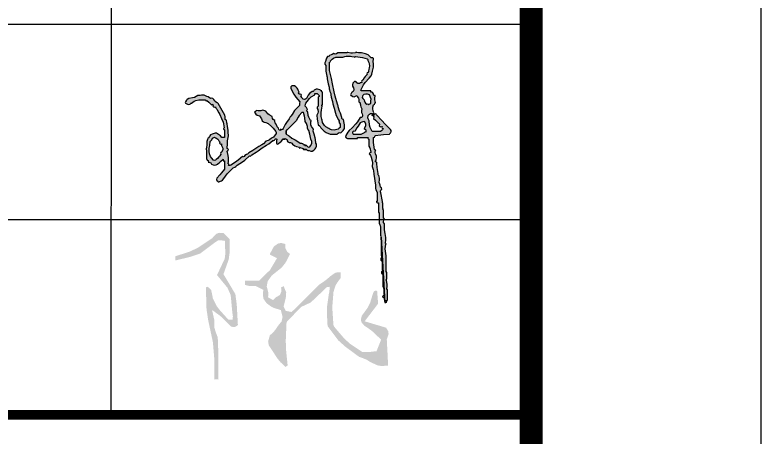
# Model space of a CAD drawing. Extents: x 4929870 to 5205508, y 4505833 to 4862647.
# Drawn here: x 5199015 to 5205508, y 4618394 to 4622070 of the extents above; entities that cross this region are included whole.
import ezdxf

# ---------------------------------------------------------------- set-up
doc = ezdxf.new("R2010")
doc.units = 0
doc.header["$LTSCALE"] = 1000
doc.header["$MEASUREMENT"] = 0
doc.layers.get('0').update_dxf_attribs({"color": 4, "linetype": 'CONTINUOUS'})
doc.layers.add('PUB_TITLE', color=4, linetype='CONTINUOUS')

# ---------------------------------------------------------------- blocks, each defined once
blk = doc.blocks.new('A$C21010AD8')
h = blk.add_hatch(color=247)
h.paths.add_polyline_path([(249.1, 1768.2), (239.6, 1776.6), (231.3, 1779.1), (218.7, 1777.4), (197.6, 1790), (186.5, 1795.5), (163.8, 1804.8), (141.8, 1804.9), (130.8, 1804.3), (109, 1801.7), (79.3, 1786.9), (62.6, 1781.8), (29.7, 1777.4), (16.3, 1767.9), (10.3, 1761.2), (2.3, 1746.9), (0, 1741.9), (3.1, 1735.8), (8.4, 1734.7), (19.5, 1726.7), (28.8, 1725), (41.9, 1728.6), (44.7, 1734), (48.1, 1736.6), (54.1, 1737.7), (76.8, 1753.9), (90.8, 1759.8), (118.1, 1765.2), (141.3, 1765.2), (152.8, 1765.2), (176, 1765.2), (176.6, 1759.7), (183.5, 1756.3), (188.2, 1759.1), (203.4, 1746.3), (210.7, 1739.6), (224.8, 1725.5), (227.8, 1723.1), (233, 1724.9), (233.9, 1728.6), (240, 1723.9), (242.1, 1717.7), (240, 1710.3), (245.6, 1703.4), (253, 1701.3), (261.3, 1704.2), (265.2, 1695.2), (267.7, 1690.8), (273.5, 1682.9), (292.8, 1652.5), (301.5, 1636.5), (316.2, 1603.7), (328.1, 1571.8), (332.4, 1555), (337.5, 1521.4), (332.5, 1516), (334, 1506.6), (340.6, 1503.1), (340.6, 1476.3), (340.6, 1462.9), (340.6, 1436.1), (332, 1436.1), (327.8, 1436.1), (319.2, 1436.1), (305.8, 1451.9), (297.4, 1459), (279.6, 1469.6), (270.9, 1476.3), (259.2, 1475), (242.9, 1469.2), (232.4, 1466.1), (220.4, 1460.4), (213.1, 1452), (209.5, 1445.2), (200.6, 1435.3), (196.4, 1430.6), (192.7, 1419.6), (188.6, 1404), (187, 1377.4), (187, 1368), (183.3, 1356), (181.2, 1335.6), (184.9, 1322.6), (183.3, 1307.4), (183.9, 1293.3), (184.9, 1286.5), (184.9, 1281.3), (185.1, 1277.6), (183.1, 1262.9), (184.5, 1254.3), (191.2, 1241), (198.5, 1237.3), (201.8, 1230.8), (200.4, 1222.7), (213.4, 1221), (221.2, 1215.8), (227.8, 1204.5), (242.6, 1198.3), (251.5, 1197), (267.4, 1198.4), (279.6, 1204.5), (299.7, 1222.1), (309.4, 1231.3), (328.4, 1250.2), (328.4, 1244.1), (328.4, 1241), (328.4, 1234.9), (333.2, 1234.9), (335.7, 1234.9), (340.6, 1234.9), (340.6, 1205.7), (340.6, 1191.1), (340.6, 1161.8), (315.2, 1128.9), (301.8, 1113), (273.5, 1082.6), (271, 1072.5), (274.1, 1064.1), (282.7, 1058.2), (285.1, 1052.5), (293.5, 1050.8), (297.9, 1055.1), (314.8, 1060.1), (323.4, 1065.8), (334.5, 1079.5), (364.4, 1119.7), (381.1, 1138.8), (416.7, 1174), (431.8, 1179.1), (439.3, 1183.9), (450.3, 1195.3), (496.9, 1224.2), (519.2, 1240.9), (560, 1277.6), (568, 1276.2), (574.5, 1279.5), (578.2, 1286.7), (616.3, 1308.8), (634.7, 1321.1), (669.7, 1347.7), (708, 1370.5), (726.5, 1383.4), (761.1, 1411.7), (769.1, 1410.3), (775.7, 1413.5), (779.4, 1420.8), (785.4, 1425.2), (790.6, 1426), (797.7, 1423.9), (794.9, 1409.4), (794.3, 1402), (794.6, 1387.3), (797.4, 1381.8), (805.1, 1380.2), (809.8, 1384.3), (825.6, 1396.3), (833.1, 1403.1), (846.4, 1417.8), (846.4, 1423.9), (864.7, 1423.9), (865.1, 1426.6), (868.4, 1428.2), (870.8, 1426.9), (874, 1423), (878.3, 1422), (883, 1423.9), (885.5, 1409.2), (891.4, 1400.8), (904.3, 1393.4), (916.8, 1394.4), (926, 1389.3), (931.7, 1378.2), (954.4, 1364.8), (967.1, 1359.7), (992.7, 1353.8), (990.6, 1350.6), (992.1, 1346), (995.7, 1344.6), (996.7, 1348.4), (1001.9, 1350.1), (1004.9, 1347.7), (1016, 1345), (1021.9, 1341.3), (1029.2, 1332.4), (1035.3, 1332.4), (1053.6, 1332.4), (1061.8, 1326), (1067.6, 1323.8), (1078, 1323.3), (1092.8, 1317.5), (1103.9, 1318.4), (1117.6, 1326.4), (1130.4, 1338.4), (1135.8, 1346.5), (1142, 1362.9), (1141.7, 1373), (1140.3, 1378.3), (1135.9, 1387.3), (1133.6, 1419.5), (1130.5, 1435.8), (1120.7, 1466.5), (1115.2, 1482.9), (1113.9, 1492), (1114.6, 1509.2), (1098, 1532), (1092.9, 1548.1), (1093.2, 1576.2), (1095.7, 1579.2), (1093.9, 1584.4), (1090.2, 1585.4), (1075.1, 1613.6), (1069.9, 1629.8), (1065.8, 1661.6), (1059.3, 1665.1), (1057.7, 1674.4), (1062.8, 1679.8), (1057.4, 1693), (1053.5, 1699.4), (1044.5, 1710.3), (1046.2, 1727.2), (1049.6, 1736.3), (1059.7, 1749.9), (1081.5, 1777.9), (1095.9, 1790.4), (1126.8, 1807.8), (1126.8, 1812.7), (1126.8, 1815.1), (1126.8, 1820), (1135.3, 1820), (1139.6, 1820), (1148.1, 1820), (1153, 1815.1), (1155.4, 1812.7), (1160.3, 1807.8), (1165.3, 1802.4), (1163.8, 1793), (1157.2, 1789.5), (1157.2, 1757.9), (1157.2, 1742), (1157.2, 1710.3), (1147.9, 1702.4), (1146.6, 1689.5), (1154.2, 1679.8), (1155.3, 1660), (1153.3, 1649.1), (1145, 1631.1), (1147.4, 1597.9), (1149.8, 1581.2), (1157.2, 1548.8), (1168, 1540), (1172.7, 1534), (1178.6, 1521.4), (1207, 1493.9), (1224.5, 1482.2), (1260.8, 1466.5), (1285.2, 1466.5), (1297.4, 1466.5), (1321.8, 1466.5), (1330.8, 1476.1), (1339.2, 1479.5), (1352.3, 1478.7), (1367.1, 1491.9), (1374, 1499.4), (1385.8, 1515.3), (1384.1, 1547.1), (1382.2, 1563.1), (1376.6, 1594.5), (1367.4, 1597), (1362.1, 1603.3), (1361.4, 1612.8), (1349.2, 1649.4), (1343.1, 1667.7), (1330.9, 1704.2), (1330, 1714.2), (1328.7, 1719.3), (1324.8, 1728.6), (1303.5, 1798.1), (1294.9, 1833.7), (1282.2, 1905.3), (1271, 1951.6), (1265.5, 1974.8), (1254.7, 2021.1), (1254.7, 2050.4), (1254.7, 2065), (1254.7, 2094.3), (1259.1, 2094.4), (1262.4, 2099.3), (1260.8, 2103.4), (1277.9, 2119.8), (1288.2, 2126.9), (1309.6, 2136.9), (1334, 2136.9), (1346.2, 2136.9), (1370.5, 2136.9), (1389.1, 2144), (1399.5, 2146), (1419.3, 2146.1), (1438.9, 2145.1), (1448.8, 2143.9), (1468.1, 2140), (1471.8, 2136.6), (1478.5, 2138.3), (1480.2, 2143), (1522.1, 2137), (1543, 2132.7), (1583.9, 2121.7), (1587.6, 2116.8), (1588.5, 2112.5), (1586.9, 2106.5), (1597.2, 2090.2), (1600.6, 2080), (1602.1, 2060.8), (1598.5, 2042.5), (1596.7, 2033.3), (1593, 2015), (1592.6, 2008.7), (1589.9, 2002.9), (1582.7, 2000.2), (1579.6, 1991), (1583.9, 1984.6), (1565, 1967.9), (1556.7, 1957.7), (1544.2, 1935.8), (1537, 1932.1), (1533.7, 1925.6), (1535.1, 1917.5), (1527.5, 1914.4), (1523.8, 1912.6), (1516.8, 1908.4), (1507, 1906.1), (1500, 1907.8), (1492.4, 1914.5), (1487.7, 1922.5), (1480.1, 1925.7), (1471.1, 1923.6), (1466.2, 1918.7), (1463.8, 1916.3), (1458.9, 1911.4), (1453.9, 1894.9), (1455.6, 1883.2), (1465, 1868.8), (1466.6, 1856.6), (1465.9, 1849.9), (1462, 1838.3), (1451.2, 1831), (1446.4, 1825.5), (1440.6, 1813.9), (1438.3, 1809), (1441.4, 1802.9), (1446.7, 1801.7), (1456.9, 1792.9), (1468.6, 1791.9), (1480.2, 1798.7), (1484.7, 1803), (1493.1, 1801.4), (1495.5, 1795.6), (1507.2, 1778.9), (1510.9, 1767.3), (1510.7, 1746.9), (1517.3, 1742.6), (1520.2, 1739), (1522.9, 1731.6), (1524.1, 1720.7), (1524.7, 1715.2), (1526, 1704.2), (1533.3, 1694.2), (1535, 1685.8), (1532.1, 1673.7), (1532.3, 1661.3), (1533.6, 1654.8), (1538.1, 1643.3), (1542.1, 1631.7), (1541.3, 1623.4), (1535.1, 1612.8), (1530.2, 1612.8), (1527.8, 1612.8), (1522.9, 1612.8), (1498.2, 1573.9), (1483.9, 1555.4), (1452.8, 1521.4), (1425.8, 1499.7), (1413.9, 1485.1), (1398, 1454.3), (1395, 1443.9), (1400, 1433.8), (1410.2, 1430), (1445.5, 1430), (1463.2, 1430), (1498.5, 1430), (1498.5, 1432.4), (1498.5, 1433.6), (1498.5, 1436.1), (1535.1, 1436.1), (1553.4, 1436.1), (1589.9, 1436.1), (1587.2, 1431.4), (1590.6, 1424.4), (1596, 1423.9), (1596, 1399.5), (1596, 1387.3), (1596, 1362.9), (1606, 1347.8), (1609.4, 1338.3), (1611.3, 1320.3), (1615.4, 1315.6), (1613.8, 1307.8), (1608.2, 1305), (1602.7, 1302.3), (1601.1, 1294.5), (1605.2, 1289.8), (1612.6, 1281.8), (1615.5, 1276.1), (1617.4, 1265.4), (1626.2, 1234.8), (1628.1, 1218), (1626.5, 1186.2), (1635.4, 1160.2), (1638.5, 1146.4), (1641.8, 1119.1), (1646.6, 1080.1), (1649.1, 1060.6), (1653.9, 1021.6), (1653.7, 996.5), (1657.1, 982.7), (1669.2, 960.7), (1669.2, 929), (1669.2, 913.1), (1669.2, 881.4), (1666.5, 881.8), (1664.4, 880.8), (1663.1, 878.4), (1666.8, 871.1), (1673.3, 867.9), (1681.4, 869.3), (1681.4, 835.1), (1681.4, 818.1), (1681.4, 783.9), (1683.8, 783.9), (1685, 783.9), (1687.5, 783.9), (1687.5, 747.4), (1687.5, 729.1), (1687.5, 692.5), (1692.3, 677.9), (1694.8, 670.6), (1699.7, 655.9), (1699.7, 626.7), (1699.7, 612.1), (1699.7, 582.8), (1702.4, 582.5), (1704.1, 579.1), (1702.7, 576.7), (1701.3, 574.4), (1703, 570.9), (1705.7, 570.6), (1705.7, 504.8), (1705.7, 471.9), (1705.7, 406.1), (1708.5, 405.8), (1710.2, 402.3), (1708.8, 400), (1700.2, 385.2), (1701.2, 370.7), (1711.8, 357.3), (1711.8, 328.1), (1711.8, 313.4), (1711.8, 284.2), (1714.6, 283.9), (1716.3, 280.4), (1714.9, 278.1), (1707.3, 268.5), (1708.6, 255.5), (1717.9, 247.6), (1717.9, 206.2), (1717.9, 185.4), (1717.9, 144), (1726.3, 120.8), (1728.2, 107.7), (1727.1, 83.1), (1729.4, 73.3), (1727.6, 66.2), (1721, 58.7), (1717, 53.9), (1718.5, 46.3), (1724, 43.4), (1730.9, 37.9), (1733.1, 30.5), (1730.1, 22.1), (1735, 22.1), (1737.4, 22.1), (1742.3, 22.1), (1742.3, 17.2), (1742.3, 14.8), (1742.3, 9.9), (1737.4, 9.9), (1735, 9.9), (1730.1, 9.9), (1736.5, 2.2), (1745.2, 0), (1754.5, 3.8), (1750.3, 10.3), (1753.4, 19.5), (1760.6, 22.1), (1760.6, 58.7), (1760.6, 77), (1760.6, 113.5), (1758.2, 113.5), (1756.9, 113.5), (1754.5, 113.5), (1757, 145.1), (1756.4, 161.4), (1751.5, 192.8), (1748.1, 196.5), (1749.8, 203.2), (1754.5, 204.9), (1754.5, 229.3), (1754.5, 241.5), (1754.5, 265.9), (1752.1, 265.9), (1750.8, 265.9), (1748.4, 265.9), (1748.4, 322), (1748.4, 350), (1748.4, 406.1), (1741, 446.9), (1740.4, 468.5), (1745.4, 509.7), (1746.7, 512), (1745, 515.5), (1742.3, 515.8), (1744.7, 549.8), (1744.1, 567.3), (1739.3, 601.1), (1733.8, 634.9), (1732.6, 652.2), (1733.2, 686.4), (1725.7, 696.4), (1724, 704.8), (1727.1, 716.9), (1732.1, 722.3), (1730.6, 731.7), (1724, 735.2), (1724, 764.4), (1724, 779.1), (1724, 808.3), (1721.3, 808.6), (1719.6, 812.1), (1721, 814.4), (1722.4, 816.8), (1720.6, 820.2), (1717.9, 820.5), (1717.9, 837.6), (1717.9, 846.1), (1717.9, 863.2), (1716.7, 870.5), (1716.1, 874.1), (1714.9, 881.4), (1710, 910.7), (1707.6, 925.3), (1702.7, 954.6), (1698.4, 963.4), (1698.4, 970.2), (1702.7, 979), (1709.5, 987.7), (1708.2, 999.4), (1699.7, 1006.4), (1695.7, 1022.5), (1693.3, 1030.5), (1687.5, 1046), (1689.9, 1070.3), (1689.3, 1083), (1684.4, 1106.9), (1678.2, 1111.5), (1676.1, 1117.8), (1678.3, 1125.2), (1673.4, 1159.4), (1671, 1176.4), (1666.1, 1210.6), (1667.3, 1215.4), (1666.4, 1219), (1663.1, 1222.7), (1656.5, 1226.2), (1655, 1235.6), (1660, 1241), (1663.8, 1262.8), (1662.4, 1275.5), (1653.9, 1295.9), (1652.8, 1308.1), (1653.4, 1314.6), (1657, 1326.4), (1650.9, 1327.2), (1647.8, 1332.4), (1640, 1373.3), (1638.1, 1394.5), (1638.7, 1436.1), (1646.2, 1440.6), (1649.6, 1445.7), (1650.9, 1454.3), (1700.6, 1461.5), (1725.7, 1464), (1775.8, 1466.5), (1780.7, 1471.4), (1783.1, 1473.8), (1788, 1478.7), (1791.9, 1489.1), (1791, 1496.9), (1785, 1506.1), (1736.1, 1557.2), (1711.7, 1582.8), (1663.1, 1634.1), (1660.7, 1641.5), (1651.1, 1644.7), (1644.8, 1640.2), (1640.1, 1632.2), (1632.5, 1629), (1623.5, 1631.1), (1634.6, 1625.3), (1639.7, 1616.2), (1638.7, 1603.7), (1654.6, 1587.8), (1662.5, 1579.9), (1678.3, 1564), (1686.9, 1558.1), (1690, 1549.8), (1687.5, 1539.7), (1695.3, 1533.3), (1702, 1531.6), (1711.8, 1533.6), (1710.7, 1525.5), (1713.8, 1519.3), (1721, 1515.3), (1715.8, 1503.4), (1710.7, 1497.7), (1699.7, 1490.9), (1670.4, 1490.9), (1655.8, 1490.9), (1626.5, 1490.9), (1609.6, 1525.1), (1603.8, 1544.4), (1599.1, 1582.3), (1590.7, 1599), (1588.6, 1609.4), (1589.9, 1628), (1594.8, 1632.9), (1597.3, 1635.3), (1602.1, 1640.2), (1612.8, 1646.2), (1623.3, 1645.2), (1632.6, 1637.2), (1638.8, 1647.7), (1639.7, 1656.1), (1635.7, 1667.7), (1631, 1689.1), (1631.7, 1701.7), (1638.7, 1722.5), (1646.2, 1728.4), (1649.5, 1732.4), (1653.9, 1740.8), (1650.5, 1765), (1649.9, 1777.3), (1650.9, 1801.7), (1643.1, 1802.5), (1637.8, 1809.2), (1638.7, 1817), (1632.8, 1826.8), (1625.8, 1831.2), (1614.3, 1832.2), (1614.3, 1837.1), (1614.3, 1839.5), (1614.3, 1844.4), (1580.2, 1844.4), (1563.1, 1844.4), (1529, 1844.4), (1529.4, 1847.1), (1528.3, 1849.2), (1526, 1850.5), (1550.8, 1894.7), (1565.7, 1915.9), (1599.1, 1954.1), (1616.5, 1975.1), (1623.2, 1988.5), (1629.6, 2015), (1637.4, 2050.8), (1638.7, 2069.9), (1635.7, 2106.5), (1636.8, 2115.7), (1638.7, 2124.7), (1632, 2130.6), (1626.1, 2132.3), (1617.4, 2130.8), (1606.4, 2141.8), (1600.9, 2147.3), (1589.9, 2158.3), (1567.2, 2165.7), (1555.5, 2168.8), (1532.1, 2173.5), (1516.2, 2173.8), (1508.2, 2174.4), (1492.4, 2176.6), (1488.7, 2179.9), (1482, 2178.2), (1480.2, 2173.5), (1453.5, 2171.1), (1439.6, 2171.7), (1413.2, 2176.6), (1410.9, 2177.9), (1407.4, 2176.2), (1407.1, 2173.5), (1375.4, 2173.5), (1359.6, 2173.5), (1327.9, 2173.5), (1315.9, 2164.8), (1305.5, 2163.1), (1291.3, 2167.4), (1277.2, 2160.3), (1269.8, 2157.2), (1254.7, 2152.2), (1251, 2144.9), (1244.5, 2141.6), (1236.5, 2143), (1227.9, 2127.1), (1224.7, 2118.2), (1221.2, 2100.4), (1213.6, 2087.8), (1214.7, 2074.9), (1224.3, 2063.8), (1221.7, 2032.2), (1222.4, 2015.9), (1227.3, 1984.6), (1232.9, 1970.8), (1234.3, 1962.8), (1233.4, 1948), (1240.7, 1918.7), (1244.4, 1904.1), (1251.7, 1874.9), (1252.8, 1860.1), (1254, 1852.6), (1257.8, 1838.3), (1265.3, 1819.6), (1267.8, 1809.5), (1270, 1789.5), (1279.7, 1750.5), (1284.6, 1731), (1294.4, 1692), (1305.9, 1650.4), (1314, 1629.8), (1334, 1591.5), (1337.7, 1583.7), (1338.4, 1578.6), (1337, 1570.1), (1346.2, 1553.9), (1348.4, 1542.9), (1346.2, 1524.4), (1340.1, 1518.3), (1337, 1515.3), (1330.9, 1509.2), (1308.4, 1503.3), (1296.3, 1502.1), (1273, 1503.1), (1263.3, 1508), (1258.4, 1510.4), (1248.7, 1515.3), (1223.3, 1531.7), (1211.6, 1542.7), (1193.8, 1567.1), (1189.6, 1588), (1187.1, 1598.3), (1181.6, 1618.9), (1182.5, 1655.6), (1184.4, 1674.1), (1190.8, 1710.3), (1187.4, 1714.1), (1189.1, 1720.8), (1193.8, 1722.5), (1193.8, 1766.4), (1193.8, 1788.3), (1193.8, 1832.2), (1188.4, 1832.8), (1184.9, 1839.7), (1187.7, 1844.4), (1178.3, 1848.4), (1169.4, 1853.5), (1150.3, 1857.6), (1139.1, 1856.9), (1120.7, 1850.5), (1119.9, 1842.7), (1113.2, 1837.4), (1105.4, 1838.3), (1079.8, 1819.1), (1068.4, 1805.7), (1053.6, 1777.4), (1044.7, 1770.5), (1037.2, 1768.9), (1026.2, 1771.3), (1017.2, 1779.5), (1013.3, 1784.7), (1007.9, 1795.6), (1005.5, 1798.6), (1007.2, 1803.8), (1011, 1804.8), (1007.2, 1812.1), (1000.7, 1815.3), (992.7, 1813.9), (986.7, 1818.3), (985.4, 1826.1), (989.6, 1832.2), (985, 1842.8), (983.1, 1848.4), (980.5, 1859.6), (973.2, 1866.9), (969.5, 1870.6), (962.2, 1877.9), (949.5, 1886.1), (940.7, 1888.3), (925.6, 1887.1), (919.3, 1879.3), (917.6, 1872.5), (919.5, 1862.7), (945.1, 1813.5), (960.6, 1789.8), (995.7, 1746.9), (993.4, 1734.9), (992.8, 1728.7), (992.7, 1716.4), (963.9, 1687.5), (950.9, 1671.3), (928.7, 1637.2), (917.3, 1623.8), (912.3, 1616.3), (904.3, 1600.6), (880.5, 1568.5), (870, 1551.2), (852.5, 1515.3), (845.9, 1507.7), (837.5, 1505.6), (828.1, 1509.2), (828.1, 1504.3), (828.1, 1501.9), (828.1, 1497), (818.5, 1502.7), (814, 1507.9), (809.8, 1518.3), (800.2, 1531.6), (796.4, 1539.3), (791.6, 1554.9), (781.9, 1563.7), (778.4, 1572.3), (779.4, 1585.4), (764.9, 1593.5), (758.3, 1602.6), (755, 1618.9), (730.2, 1634.6), (718.6, 1644.8), (700.1, 1667.7), (684, 1673.4), (674.3, 1674.1), (657.5, 1670.7), (643, 1668.4), (634.8, 1669), (620.9, 1673.7), (614.4, 1666.8), (610.6, 1663.7), (602.6, 1658.5), (614.9, 1640.6), (625, 1632.7), (645.3, 1625), (656.8, 1609), (661.8, 1600.3), (669.7, 1582.3), (680.7, 1574.3), (687.1, 1571.1), (700.1, 1567.1), (709.1, 1564.6), (713.5, 1562.7), (721.5, 1557.9), (750.6, 1533.7), (764.3, 1520.1), (788.5, 1490.9), (792.1, 1480.5), (791.3, 1472.9), (785.5, 1463.5), (774.6, 1447.8), (766.2, 1440.8), (748.9, 1433), (732.3, 1418), (721.6, 1411.9), (700.1, 1405.6), (679.1, 1383.5), (666.3, 1373.9), (639.2, 1359.9), (606.1, 1336.4), (588.9, 1325.4), (553.9, 1305), (540.5, 1293.6), (533, 1288.6), (517.3, 1280.6), (513.6, 1273.4), (507.1, 1270.1), (499, 1271.5), (459, 1239.1), (438.2, 1223.8), (395.4, 1195.3), (388, 1194.4), (384.4, 1193.8), (377.1, 1192.3), (379.3, 1199.4), (378.4, 1204.6), (374.1, 1210.6), (370.7, 1214.3), (372.4, 1221), (377.1, 1222.7), (375.6, 1260.8), (373.1, 1280), (364.9, 1317.2), (368.6, 1320.9), (370.4, 1322.7), (374.1, 1326.4), (374.7, 1333.4), (371.5, 1338.9), (364.9, 1341.6), (365.8, 1385.7), (368.2, 1408), (377.1, 1451.3), (373.5, 1484.2), (371.6, 1500.7), (368, 1533.6), (364.5, 1555.5), (362.7, 1566.5), (358.8, 1588.4), (354, 1590.9), (351.5, 1592.1), (346.7, 1594.5), (346.5, 1609.2), (345.9, 1616.6), (343.6, 1631.1), (320.8, 1672.7), (309.2, 1693.5), (285.7, 1734.7), (280.7, 1738.9), (277, 1740.4), (270.5, 1740.8), (261, 1750.9), (256.6, 1756.5)])
h.paths.add_polyline_path([(262.5, 1435.4), (266.2, 1433.6), (273.5, 1430), (282.9, 1423.8), (287.2, 1418.9), (291.8, 1408.6), (298.7, 1403.1), (300.8, 1395.7), (297.9, 1387.3), (303.5, 1382), (308.5, 1380.3), (316.2, 1381.2), (314, 1374.1), (314.9, 1368.9), (319.2, 1362.9), (327.3, 1343.8), (326.4, 1329.2), (316.2, 1311.1), (309.3, 1305.6), (307.1, 1298.2), (310.1, 1289.8), (298, 1275.1), (291.9, 1267.7), (279.6, 1253.2), (267.4, 1247.1), (262.9, 1239.5), (253.9, 1236.9), (246.1, 1241), (226.9, 1259.1), (218.8, 1271.2), (209.5, 1295.9), (208, 1315.5), (207, 1345.3), (212.3, 1366.7), (217.6, 1402.9), (230.4, 1416.7), (237.9, 1432.7), (254.6, 1439.4)], flags=16)
h.paths.add_polyline_path([(876.9, 1497), (883, 1497), (881.6, 1499.3), (883.3, 1502.8), (886, 1503.1), (917.7, 1534.8), (933.6, 1550.6), (965.3, 1582.3), (982, 1613.2), (992, 1628.1), (1014, 1655.5), (1020.1, 1655.5), (1023.2, 1655.5), (1029.2, 1655.5), (1038.2, 1624.5), (1041.3, 1608.3), (1044.5, 1576.2), (1053.3, 1559.9), (1057, 1551.2), (1062.8, 1533.6), (1064.7, 1518.3), (1067.3, 1510.4), (1075, 1497), (1082.3, 1467.7), (1085.9, 1453.1), (1093.2, 1423.9), (1101.9, 1402.3), (1101, 1386.5), (1090.2, 1366), (1084.3, 1357.4), (1075.9, 1354.3), (1065.8, 1356.8), (1060.9, 1361.7), (1058.5, 1364.1), (1053.6, 1369), (1041.4, 1369), (1041.4, 1375.1), (1036.8, 1373.2), (1032.4, 1374.3), (1029.2, 1378.2), (1019.7, 1386.5), (1011.4, 1389), (998.8, 1387.3), (971.9, 1408.9), (956.8, 1418.3), (925.6, 1433), (907, 1447.6), (897.2, 1454.4), (876.9, 1466.5)], flags=16)
h.paths.add_polyline_path([(1455.9, 1484.8), (1461.5, 1490.1), (1466.5, 1491.8), (1474.2, 1490.9), (1493.4, 1520.3), (1503.1, 1535), (1522.9, 1564), (1536.4, 1571.4), (1544.2, 1574), (1559.5, 1576.2), (1569.9, 1556.9), (1570.7, 1541.8), (1562.5, 1521.4), (1558.4, 1516.7), (1560, 1508.9), (1565.6, 1506.1), (1572.5, 1500.6), (1574.6, 1493.2), (1571.7, 1484.8), (1567, 1486.7), (1562.7, 1485.6), (1559.5, 1481.8), (1547.5, 1475.3), (1541.4, 1472.2), (1529, 1466.5), (1502.2, 1466.5), (1488.8, 1466.5), (1462, 1466.5), (1456.7, 1472.1), (1455, 1477.2)], flags=16)
h.paths.add_polyline_path([(1540.4, 1785.6), (1541.2, 1798.7), (1546.1, 1803.6), (1548.5, 1806), (1553.4, 1810.9), (1572.3, 1815.8), (1584, 1815.1), (1602.1, 1807.8), (1609.5, 1793.8), (1612.6, 1786.4), (1617.4, 1771.3), (1614.6, 1756.8), (1614, 1749.4), (1614.3, 1734.7), (1605.1, 1731.4), (1600.5, 1728.8), (1593, 1722.5), (1591.2, 1727.6), (1586, 1730.2), (1580.8, 1728.6), (1567.8, 1737.2), (1562, 1744.5), (1556.4, 1759.1), (1558.8, 1762.1), (1557.1, 1767.3), (1553.4, 1768.2), (1543.8, 1777.2)], flags=16)
at = {"color": 247}
for points in [[(185.1, 1277.6), (183.1, 1262.9), (184.5, 1254.3), (191.2, 1241), (198.5, 1237.3), (201.8, 1230.8), (200.4, 1222.7), (213.4, 1221), (221.2, 1215.8), (227.8, 1204.5), (242.6, 1198.3), (251.5, 1197), (267.4, 1198.4), (279.6, 1204.5), (299.7, 1222.1), (309.4, 1231.3), (328.4, 1250.2), (328.4, 1244.1), (328.4, 1241), (328.4, 1234.9), (333.2, 1234.9), (335.7, 1234.9), (340.6, 1234.9), (340.6, 1205.7), (340.6, 1191.1), (340.6, 1161.8), (315.2, 1128.9), (301.8, 1113), (273.5, 1082.6), (271, 1072.5), (274.1, 1064.1), (282.7, 1058.2), (285.1, 1052.5), (293.5, 1050.8), (297.9, 1055.1), (314.8, 1060.1), (323.4, 1065.8), (334.5, 1079.5), (364.4, 1119.7), (381.1, 1138.8), (416.7, 1174), (431.8, 1179.1), (439.3, 1183.9), (450.3, 1195.3), (496.9, 1224.2), (519.2, 1240.9), (560, 1277.6), (568, 1276.2), (574.5, 1279.5), (578.2, 1286.7), (616.3, 1308.8), (634.7, 1321.1), (669.7, 1347.7), (708, 1370.5), (726.5, 1383.4), (761.1, 1411.7), (769.1, 1410.3), (775.7, 1413.5), (779.4, 1420.8), (785.4, 1425.2), (790.6, 1426), (797.7, 1423.9), (794.9, 1409.4), (794.3, 1402), (794.6, 1387.3), (797.4, 1381.8), (805.1, 1380.2), (809.8, 1384.3), (825.6, 1396.3), (833.1, 1403.1), (846.4, 1417.8), (846.4, 1423.9), (846.4, 1417.8), (846.4, 1423.9), (864.7, 1423.9), (846.4, 1423.9), (864.7, 1423.9), (865.1, 1426.6), (868.4, 1428.2), (870.8, 1426.9), (874, 1423), (878.3, 1422), (883, 1423.9), (885.5, 1409.2), (891.4, 1400.8), (904.3, 1393.4), (916.8, 1394.4), (926, 1389.3), (931.7, 1378.2), (954.4, 1364.8), (967.1, 1359.7), (992.7, 1353.8), (990.6, 1350.6), (992.1, 1346), (995.7, 1344.6), (996.7, 1348.4), (1001.9, 1350.1), (1004.9, 1347.7), (1016, 1345), (1021.9, 1341.3), (1029.2, 1332.4), (1035.3, 1332.4), (1053.6, 1332.4), (1061.8, 1326), (1067.6, 1323.8), (1078, 1323.3), (1092.8, 1317.5), (1103.9, 1318.4), (1117.6, 1326.4), (1130.4, 1338.4), (1135.8, 1346.5), (1142, 1362.9), (1141.7, 1373), (1140.3, 1378.3), (1135.9, 1387.3), (1133.6, 1419.5), (1130.5, 1435.8), (1120.7, 1466.5), (1115.2, 1482.9), (1113.9, 1492), (1114.6, 1509.2), (1098, 1532), (1092.9, 1548.1), (1093.2, 1576.2), (1095.7, 1579.2), (1093.9, 1584.4), (1090.2, 1585.4), (1075.1, 1613.6), (1069.9, 1629.8), (1065.8, 1661.6), (1059.3, 1665.1), (1057.7, 1674.4), (1062.8, 1679.8), (1057.4, 1693), (1053.5, 1699.4), (1044.5, 1710.3), (1046.2, 1727.2), (1049.6, 1736.3), (1059.7, 1749.9), (1081.5, 1777.9), (1095.9, 1790.4), (1126.8, 1807.8), (1126.8, 1812.7), (1126.8, 1815.1), (1126.8, 1820), (1135.3, 1820), (1139.6, 1820), (1148.1, 1820), (1153, 1815.1), (1155.4, 1812.7), (1160.3, 1807.8), (1165.3, 1802.4), (1163.8, 1793), (1157.2, 1789.5), (1157.2, 1757.9), (1157.2, 1742), (1157.2, 1710.3), (1147.9, 1702.4), (1146.6, 1689.5), (1154.2, 1679.8), (1155.3, 1660), (1153.3, 1649.1), (1145, 1631.1), (1147.4, 1597.9), (1149.8, 1581.2), (1157.2, 1548.8), (1168, 1540), (1172.7, 1534), (1178.6, 1521.4), (1207, 1493.9), (1224.5, 1482.2), (1260.8, 1466.5), (1285.2, 1466.5), (1297.4, 1466.5), (1321.8, 1466.5), (1330.8, 1476.1), (1339.2, 1479.5), (1352.3, 1478.7), (1367.1, 1491.9), (1374, 1499.4), (1385.8, 1515.3), (1384.1, 1547.1), (1382.2, 1563.1), (1376.6, 1594.5), (1367.4, 1597), (1362.1, 1603.3), (1361.4, 1612.8), (1349.2, 1649.4), (1343.1, 1667.7), (1330.9, 1704.2), (1330, 1714.2), (1328.7, 1719.3), (1324.8, 1728.6), (1303.5, 1798.1), (1294.9, 1833.7), (1282.2, 1905.3), (1271, 1951.6), (1265.5, 1974.8), (1254.7, 2021.1), (1254.7, 2050.4), (1254.7, 2065), (1254.7, 2094.3), (1259.1, 2094.4), (1262.4, 2099.3), (1260.8, 2103.4), (1277.9, 2119.8), (1288.2, 2126.9), (1309.6, 2136.9), (1334, 2136.9), (1346.2, 2136.9), (1370.5, 2136.9), (1389.1, 2144), (1399.5, 2146), (1419.3, 2146.1), (1438.9, 2145.1), (1448.8, 2143.9), (1468.1, 2140), (1471.8, 2136.6), (1478.5, 2138.3), (1480.2, 2143), (1522.1, 2137), (1543, 2132.7), (1583.9, 2121.7), (1587.6, 2116.8), (1588.5, 2112.5), (1586.9, 2106.5), (1597.2, 2090.2), (1600.6, 2080), (1602.1, 2060.8), (1598.5, 2042.5), (1596.7, 2033.3), (1593, 2015), (1592.7, 2010), (1592, 2007.4), (1589.9, 2002.9), (1582.7, 2000.2), (1579.6, 1991), (1583.9, 1984.6), (1565, 1967.9), (1556.7, 1957.7), (1544.2, 1935.8), (1537, 1932.1), (1533.7, 1925.6), (1535.1, 1917.5), (1527.5, 1914.4), (1523.8, 1912.6), (1516.8, 1908.4), (1507, 1906.1), (1500, 1907.8), (1492.4, 1914.5), (1487.7, 1922.5), (1480.1, 1925.7), (1471.1, 1923.6), (1466.2, 1918.7), (1463.8, 1916.3), (1458.9, 1911.4), (1453.9, 1894.9), (1455.6, 1883.2), (1465, 1868.8), (1466.6, 1856.6), (1465.9, 1849.9), (1462, 1838.3), (1451.2, 1831), (1446.4, 1825.5), (1440.6, 1813.9), (1438.3, 1809), (1441.4, 1802.9), (1446.7, 1801.7), (1456.9, 1792.9), (1468.6, 1791.9), (1480.2, 1798.7), (1484.7, 1803), (1493.1, 1801.4), (1495.5, 1795.6), (1507.2, 1778.9), (1510.9, 1767.3), (1510.7, 1746.9), (1517.3, 1742.6), (1520.2, 1739), (1522.9, 1731.6), (1524.1, 1720.7), (1524.7, 1715.2), (1526, 1704.2), (1533.3, 1694.2), (1535, 1685.8), (1532.1, 1673.7), (1532.3, 1661.3), (1533.6, 1654.8), (1538.1, 1643.3), (1542.1, 1631.7), (1541.3, 1623.4), (1535.1, 1612.8), (1530.2, 1612.8), (1527.8, 1612.8), (1522.9, 1612.8), (1498.2, 1573.9), (1483.9, 1555.4), (1452.8, 1521.4), (1425.8, 1499.7), (1413.9, 1485.1), (1398, 1454.3), (1395, 1443.9), (1400, 1433.8), (1410.2, 1430), (1445.5, 1430), (1463.2, 1430), (1498.5, 1430), (1498.5, 1432.4), (1498.5, 1433.6), (1498.5, 1436.1), (1535.1, 1436.1), (1553.4, 1436.1), (1589.9, 1436.1), (1587.2, 1431.4), (1590.6, 1424.4), (1596, 1423.9), (1596, 1399.5), (1596, 1387.3), (1596, 1362.9), (1606, 1347.8), (1609.4, 1338.3), (1611.3, 1320.3), (1615.4, 1315.6), (1613.8, 1307.8), (1608.2, 1305), (1602.7, 1302.3), (1601.1, 1294.5), (1605.2, 1289.8), (1612.6, 1281.8), (1615.5, 1276.1), (1617.4, 1265.4), (1626.2, 1234.8), (1628.1, 1218), (1626.5, 1186.2), (1635.4, 1160.2), (1638.5, 1146.4), (1641.8, 1119.1), (1646.6, 1080.1), (1649.1, 1060.6), (1653.9, 1021.6), (1653.7, 996.5), (1657.1, 982.7), (1669.2, 960.7), (1669.2, 929), (1669.2, 913.1), (1669.2, 881.4), (1666.5, 881.8), (1664.4, 880.8), (1663.1, 878.4), (1666.8, 871.1), (1673.3, 867.9), (1681.4, 869.3), (1681.4, 835.1), (1681.4, 818.1), (1681.4, 783.9), (1683.8, 783.9), (1685, 783.9), (1687.5, 783.9), (1687.5, 747.4), (1687.5, 729.1), (1687.5, 692.5), (1692.3, 677.9), (1694.8, 670.6), (1699.7, 655.9), (1699.7, 626.7), (1699.7, 612.1), (1699.7, 582.8), (1702.4, 582.5), (1704.1, 579.1), (1702.7, 576.7), (1701.3, 574.4), (1703, 570.9), (1705.7, 570.6), (1705.7, 504.8), (1705.7, 471.9), (1705.7, 406.1), (1708.5, 405.8), (1710.2, 402.3), (1708.8, 400), (1700.2, 385.2), (1701.2, 370.7), (1711.8, 357.3), (1711.8, 328.1), (1711.8, 313.4), (1711.8, 284.2), (1714.6, 283.9), (1716.3, 280.4), (1714.9, 278.1), (1707.3, 268.5), (1708.6, 255.5), (1717.9, 247.6), (1717.9, 206.2), (1717.9, 185.4), (1717.9, 144), (1726.3, 120.8), (1728.2, 107.7), (1727.1, 83.1), (1729.4, 73.3), (1727.6, 66.2), (1721, 58.7), (1717, 53.9), (1718.5, 46.3), (1724, 43.4), (1730.9, 37.9), (1733.1, 30.5), (1730.1, 22.1), (1735, 22.1), (1737.4, 22.1), (1742.3, 22.1), (1742.3, 17.2), (1742.3, 14.8), (1742.3, 9.9), (1737.4, 9.9), (1735, 9.9), (1705.7, 570.6), (1736.5, 2.2), (1745.2, 0), (1754.5, 3.8), (1750.3, 10.3), (1753.4, 19.5), (1760.6, 22.1), (1760.6, 58.7), (1760.6, 77), (1760.6, 113.5), (1758.2, 113.5), (1756.9, 113.5), (1754.5, 113.5), (1757, 145.1), (1756.4, 161.4), (1751.5, 192.8), (1748.1, 196.5), (1749.8, 203.2), (1754.5, 204.9), (1754.5, 229.3), (1754.5, 241.5), (1754.5, 265.9), (1752.1, 265.9), (1750.8, 265.9), (1748.4, 265.9), (1748.4, 322), (1748.4, 350), (1748.4, 406.1), (1741, 446.9), (1740.4, 468.5), (1745.4, 509.7), (1746.7, 512), (1745, 515.5), (1742.3, 515.8), (1744.7, 549.8), (1744.1, 567.3), (1739.3, 601.1), (1733.8, 634.9), (1732.6, 652.2), (1733.2, 686.4), (1725.7, 696.4), (1724, 704.8), (1727.1, 716.9), (1732.1, 722.3), (1730.6, 731.7), (1724, 735.2), (1724, 764.4), (1724, 779.1), (1724, 808.3), (1721.3, 808.6), (1719.6, 812.1), (1721, 814.4), (1722.4, 816.8), (1720.6, 820.2), (1717.9, 820.5), (1717.9, 837.6), (1717.9, 846.1), (1717.9, 863.2), (1716.7, 870.5), (1716.1, 874.1), (1714.9, 881.4), (1710, 910.7), (1707.6, 925.3), (1702.7, 954.6), (1698.4, 963.4), (1698.4, 970.2), (1702.7, 979), (1709.5, 987.7), (1708.2, 999.4), (1699.7, 1006.4), (1695.7, 1022.5), (1693.3, 1030.5), (1687.5, 1046), (1689.9, 1070.3), (1689.3, 1083), (1684.4, 1106.9), (1678.2, 1111.5), (1676.1, 1117.8), (1678.3, 1125.2), (1673.4, 1159.4), (1671, 1176.4), (1666.1, 1210.6), (1667.3, 1215.4), (1666.4, 1219), (1663.1, 1222.7), (1656.5, 1226.2), (1655, 1235.6), (1660, 1241), (1663.8, 1262.8), (1662.4, 1275.5), (1653.9, 1295.9), (1652.8, 1308.1), (1653.4, 1314.6), (1657, 1326.4), (1652.6, 1326.9), (1650.1, 1328.7), (1647.8, 1332.4), (1640, 1373.3), (1638.1, 1394.5), (1638.7, 1436.1), (1646.2, 1440.6), (1649.6, 1445.7), (1650.9, 1454.3), (1700.6, 1461.5), (1725.7, 1464), (1775.8, 1466.5), (1780.7, 1471.4), (1783.1, 1473.8), (1788, 1478.7), (1791.9, 1489.1), (1791, 1496.9), (1785, 1506.1), (1736.1, 1557.2), (1711.7, 1582.8), (1663.1, 1634.1), (1660.7, 1641.5), (1651.1, 1644.7), (1644.8, 1640.2), (1640.1, 1632.2), (1632.5, 1629), (1623.5, 1631.1), (1634.6, 1625.3), (1639.7, 1616.2), (1638.7, 1603.7), (1654.6, 1587.8), (1662.5, 1579.9), (1678.3, 1564), (1686.9, 1558.1), (1690, 1549.8), (1687.5, 1539.7), (1695.3, 1533.3), (1702, 1531.6), (1711.8, 1533.6), (1710.7, 1525.5), (1713.8, 1519.3), (1721, 1515.3), (1715.8, 1503.4), (1710.7, 1497.7), (1699.7, 1490.9), (1670.4, 1490.9), (1655.8, 1490.9), (1626.5, 1490.9), (1609.6, 1525.1), (1603.8, 1544.4), (1599.1, 1582.3), (1590.7, 1599), (1588.6, 1609.4), (1589.9, 1628), (1594.8, 1632.9), (1597.3, 1635.3), (1602.1, 1640.2), (1612.8, 1646.2), (1623.3, 1645.2), (1632.6, 1637.2), (1638.8, 1647.7), (1639.7, 1656.1), (1635.7, 1667.7), (1631, 1689.1), (1631.7, 1701.7), (1638.7, 1722.5), (1646.2, 1728.4), (1649.5, 1732.4), (1653.9, 1740.8), (1650.5, 1765), (1649.9, 1777.3), (1650.9, 1801.7), (1643.1, 1802.5), (1637.8, 1809.2), (1638.7, 1817), (1632.8, 1826.8), (1625.8, 1831.2), (1614.3, 1832.2), (1614.3, 1837.1), (1614.3, 1839.5), (1614.3, 1844.4), (1580.2, 1844.4), (1563.1, 1844.4), (1529, 1844.4), (1529.4, 1847.1), (1528.3, 1849.2), (1526, 1850.5), (1550.8, 1894.7), (1565.7, 1915.9), (1599.1, 1954.1), (1616.5, 1975.1), (1623.2, 1988.5), (1629.6, 2015), (1637.4, 2050.8), (1638.7, 2069.9), (1635.7, 2106.5), (1636.5, 2113.8), (1637.2, 2117.5), (1638.7, 2124.7), (1632, 2130.6), (1626.1, 2132.3), (1617.4, 2130.8), (1606.4, 2141.8), (1600.9, 2147.3), (1589.9, 2158.3), (1567.2, 2165.7), (1555.5, 2168.8), (1532.1, 2173.5), (1516.2, 2173.8), (1508.2, 2174.4), (1492.4, 2176.6), (1488.7, 2179.9), (1482, 2178.2), (1480.2, 2173.5), (1453.5, 2171.1), (1439.6, 2171.7), (1413.2, 2176.6), (1410.9, 2177.9), (1407.4, 2176.2), (1407.1, 2173.5), (1375.4, 2173.5), (1359.6, 2173.5), (1327.9, 2173.5), (1315.9, 2164.8), (1305.5, 2163.1), (1291.3, 2167.4), (1277.2, 2160.3), (1269.8, 2157.2), (1254.7, 2152.2), (1251, 2144.9), (1244.5, 2141.6), (1236.5, 2143), (1227.9, 2127.1), (1224.7, 2118.2), (1221.2, 2100.4), (1213.6, 2087.8), (1214.7, 2074.9), (1224.3, 2063.8), (1221.7, 2032.2), (1222.4, 2015.9), (1227.3, 1984.6), (1232.9, 1970.8), (1234.3, 1962.8), (1233.4, 1948), (1240.7, 1918.7), (1244.4, 1904.1), (1251.7, 1874.9), (1252.8, 1860.1), (1254, 1852.6), (1257.8, 1838.3), (1265.3, 1819.6), (1267.8, 1809.5), (1270, 1789.5), (1279.7, 1750.5), (1284.6, 1731), (1294.4, 1692), (1305.9, 1650.4), (1314, 1629.8), (1334, 1591.5), (1337.7, 1583.7), (1338.4, 1578.6), (1337, 1570.1), (1346.2, 1553.9), (1348.4, 1542.9), (1346.2, 1524.4), (1340.1, 1518.3), (1337, 1515.3), (1330.9, 1509.2), (1308.4, 1503.3), (1296.3, 1502.1), (1273, 1503.1), (1263.3, 1508), (1258.4, 1510.4), (1248.7, 1515.3), (1223.3, 1531.7), (1211.6, 1542.7), (1193.8, 1567.1), (1189.6, 1588), (1187.1, 1598.3), (1181.6, 1618.9), (1182.5, 1655.6), (1184.4, 1674.1), (1190.8, 1710.3), (1187.4, 1714.1), (1189.1, 1720.8), (1193.8, 1722.5), (1193.8, 1766.4), (1193.8, 1788.3), (1193.8, 1832.2), (1188.4, 1832.8), (1184.9, 1839.7), (1187.7, 1844.4), (1180.2, 1847.6), (1176.5, 1849.5), (1169.4, 1853.5), (1150.3, 1857.6), (1139.1, 1856.9), (1120.7, 1850.5), (1119.9, 1842.7), (1113.2, 1837.4), (1105.4, 1838.3), (1079.8, 1819.1), (1068.4, 1805.7), (1053.6, 1777.4), (1044.7, 1770.5), (1037.2, 1768.9), (1026.2, 1771.3), (1017.2, 1779.5), (1013.3, 1784.7), (1007.9, 1795.6), (1005.5, 1798.6), (1007.2, 1803.8), (1011, 1804.8), (1007.2, 1812.1), (1000.7, 1815.3), (992.7, 1813.9), (986.7, 1818.3), (985.4, 1826.1), (989.6, 1832.2), (985, 1842.8), (983.1, 1848.4), (980.5, 1859.6), (973.2, 1866.9), (969.5, 1870.6), (962.2, 1877.9), (949.5, 1886.1), (940.7, 1888.3), (925.6, 1887.1), (919.3, 1879.3), (917.6, 1872.5), (919.5, 1862.7), (945.1, 1813.5), (960.6, 1789.8), (995.7, 1746.9), (993.4, 1734.9), (992.8, 1728.7), (992.7, 1716.4), (963.9, 1687.5), (950.9, 1671.3), (928.7, 1637.2), (917.3, 1623.8), (912.3, 1616.3), (904.3, 1600.6), (880.5, 1568.5), (870, 1551.2), (852.5, 1515.3), (845.9, 1507.7), (837.5, 1505.6), (828.1, 1509.2), (828.1, 1504.3), (828.1, 1501.9), (828.1, 1497), (818.5, 1502.7), (814, 1507.9), (809.8, 1518.3), (800.2, 1531.6), (796.4, 1539.3), (791.6, 1554.9), (781.9, 1563.7), (778.4, 1572.3), (779.4, 1585.4), (764.9, 1593.5), (758.3, 1602.6), (755, 1618.9), (730.2, 1634.6), (718.6, 1644.8), (700.1, 1667.7), (684, 1673.4), (674.3, 1674.1), (657.5, 1670.7), (643, 1668.4), (634.8, 1669), (620.9, 1673.7), (614.4, 1666.8), (610.6, 1663.7), (602.6, 1658.5), (614.9, 1640.6), (625, 1632.7), (645.3, 1625), (656.8, 1609), (661.8, 1600.3), (669.7, 1582.3), (680.7, 1574.3), (687.1, 1571.1), (700.1, 1567.1), (709.1, 1564.6), (713.5, 1562.7), (721.5, 1557.9), (750.6, 1533.7), (764.3, 1520.1), (788.5, 1490.9), (792.1, 1480.5), (791.3, 1472.9), (785.5, 1463.5), (774.6, 1447.8), (766.2, 1440.8), (748.9, 1433), (732.3, 1418), (721.6, 1411.9), (700.1, 1405.6), (679.1, 1383.5), (666.3, 1373.9), (639.2, 1359.9), (606.1, 1336.4), (588.9, 1325.4), (553.9, 1305), (540.5, 1293.6), (533, 1288.6), (517.3, 1280.6), (513.6, 1273.4), (507.1, 1270.1), (499, 1271.5), (459, 1239.1), (438.2, 1223.8), (395.4, 1195.3), (388, 1194.4), (384.4, 1193.8), (377.1, 1192.3), (379.3, 1199.4), (378.4, 1204.6), (374.1, 1210.6), (370.7, 1214.3), (372.4, 1221), (377.1, 1222.7), (375.6, 1260.8), (373.1, 1280), (364.9, 1317.2), (368.6, 1320.9), (370.4, 1322.7), (374.1, 1326.4), (374.7, 1333.4), (371.5, 1338.9), (364.9, 1341.6), (365.8, 1385.7), (368.2, 1408), (377.1, 1451.3), (373.5, 1484.2), (371.6, 1500.7), (368, 1533.6), (364.5, 1555.5), (362.7, 1566.5), (358.8, 1588.4), (354, 1590.9), (351.5, 1592.1), (346.7, 1594.5), (346.5, 1609.2), (345.9, 1616.6), (343.6, 1631.1), (320.8, 1672.7), (309.2, 1693.5), (285.7, 1734.7), (280.7, 1738.9), (277, 1740.4), (270.5, 1740.8), (261, 1750.9), (256.6, 1756.5), (249.1, 1768.2), (239.6, 1776.6), (231.3, 1779.1), (218.7, 1777.4), (197.6, 1790), (186.5, 1795.5), (163.8, 1804.8), (141.8, 1804.9), (130.8, 1804.3), (109, 1801.7), (79.3, 1786.9), (62.6, 1781.8), (29.7, 1777.4), (16.3, 1767.9), (10.3, 1761.2), (2.3, 1746.9), (0, 1741.9), (3.1, 1735.8), (8.4, 1734.7), (19.5, 1726.7), (28.8, 1725), (41.9, 1728.6), (44.7, 1734), (48.1, 1736.6), (54.1, 1737.7), (76.8, 1753.9), (90.8, 1759.8), (118.1, 1765.2), (141.3, 1765.2), (152.8, 1765.2), (176, 1765.2), (176.6, 1759.7), (183.5, 1756.3), (188.2, 1759.1), (203.4, 1746.3), (210.7, 1739.6), (224.8, 1725.5), (227.8, 1723.1), (233, 1724.9), (233.9, 1728.6), (240, 1723.9), (242.1, 1717.7), (240, 1710.3), (245.6, 1703.4), (253, 1701.3), (261.3, 1704.2), (265.2, 1695.2), (267.7, 1690.8), (273.5, 1682.9), (292.8, 1652.5), (301.5, 1636.5), (316.2, 1603.7), (328.1, 1571.8), (332.4, 1555), (337.5, 1521.4), (332.5, 1516), (334, 1506.6), (340.6, 1503.1), (340.6, 1476.3), (340.6, 1462.9), (340.6, 1436.1), (332, 1436.1), (327.8, 1436.1), (319.2, 1436.1), (305.8, 1451.9), (297.4, 1459), (279.6, 1469.6), (270.9, 1476.3), (259.2, 1475), (242.9, 1469.2), (232.4, 1466.1), (220.4, 1460.4), (213.1, 1452), (209.5, 1445.2), (200.6, 1435.3), (196.4, 1430.6), (192.7, 1419.6), (188.6, 1404), (187, 1377.4), (187, 1368), (183.3, 1356), (181.2, 1335.6), (184.9, 1322.6), (183.3, 1307.4), (183.9, 1293.3), (184.9, 1286.5), (184.9, 1281.3)], [(1593, 1722.5), (1600.5, 1728.8), (1605.1, 1731.4), (1614.3, 1734.7), (1614, 1749.4), (1614.6, 1756.8), (1617.4, 1771.3), (1612.6, 1786.4), (1609.5, 1793.8), (1602.1, 1807.8), (1584, 1815.1), (1572.3, 1815.8), (1553.4, 1810.9), (1548.5, 1806), (1546.1, 1803.6), (1541.2, 1798.7), (1540.4, 1785.6), (1543.8, 1777.2), (1553.4, 1768.2), (1557.1, 1767.3), (1558.8, 1762.1), (1556.4, 1759.1), (1562, 1744.5), (1567.8, 1737.2), (1580.8, 1728.6), (1586, 1730.2), (1591.2, 1727.6)], [(883, 1497), (876.9, 1497), (883, 1497), (876.9, 1497), (876.9, 1466.5), (876.9, 1497), (876.9, 1497), (876.9, 1497), (876.9, 1497), (876.9, 1466.5), (897.2, 1454.4), (907, 1447.6), (925.6, 1433), (956.8, 1418.3), (971.9, 1408.9), (998.8, 1387.3), (1011.4, 1389), (1019.7, 1386.5), (1029.2, 1378.2), (1032.4, 1374.3), (1036.8, 1373.2), (1041.4, 1375.1), (1041.4, 1369), (1053.6, 1369), (1058.5, 1364.1), (1060.9, 1361.7), (1065.8, 1356.8), (1075.9, 1354.3), (1084.3, 1357.4), (1090.2, 1366), (1101, 1386.5), (1101.9, 1402.3), (1093.2, 1423.9), (1085.9, 1453.1), (1082.3, 1467.7), (1075, 1497), (1067.3, 1510.4), (1064.7, 1518.3), (1062.8, 1533.6), (1057, 1551.2), (1053.3, 1559.9), (1044.5, 1576.2), (1041.3, 1608.3), (1038.2, 1624.5), (1029.2, 1655.5), (1023.2, 1655.5), (1020.1, 1655.5), (1014, 1655.5), (992, 1628.1), (982, 1613.2), (965.3, 1582.3), (933.6, 1550.6), (917.7, 1534.8), (886, 1503.1), (883.3, 1502.8), (881.6, 1499.3), (883, 1497), (876.9, 1497), (883, 1497), (876.9, 1497), (876.9, 1466.5), (876.9, 1497), (876.9, 1466.5), (897.2, 1454.4), (907, 1447.6), (925.6, 1433), (956.8, 1418.3), (971.9, 1408.9), (998.8, 1387.3), (1011.4, 1389), (1019.7, 1386.5), (1029.2, 1378.2), (1032.4, 1374.3), (1036.8, 1373.2), (1041.4, 1375.1), (1041.4, 1369), (1041.4, 1375.1), (1041.4, 1369), (1053.6, 1369), (1041.4, 1369), (1053.6, 1369), (1058.5, 1364.1), (1060.9, 1361.7), (1065.8, 1356.8), (1075.9, 1354.3), (1084.3, 1357.4), (1090.2, 1366), (1101, 1386.5), (1101.9, 1402.3), (1093.2, 1423.9), (1085.9, 1453.1), (1082.3, 1467.7), (1075, 1497), (1067.3, 1510.4), (1064.7, 1518.3), (1062.8, 1533.6), (1057, 1551.2), (1053.3, 1559.9), (1044.5, 1576.2), (1041.3, 1608.3), (1038.2, 1624.5), (1029.2, 1655.5), (1023.2, 1655.5), (1020.1, 1655.5), (1014, 1655.5), (992, 1628.1), (982, 1613.2), (965.3, 1582.3), (933.6, 1550.6), (917.7, 1534.8), (886, 1503.1), (883.3, 1502.8), (881.6, 1499.3)], [(1462, 1466.5), (1488.8, 1466.5), (1502.2, 1466.5), (1529, 1466.5), (1541.4, 1472.2), (1547.5, 1475.3), (1559.5, 1481.8), (1562.7, 1485.6), (1567, 1486.7), (1571.7, 1484.8), (1574.6, 1493.2), (1572.5, 1500.6), (1565.6, 1506.1), (1560, 1508.9), (1558.4, 1516.7), (1562.5, 1521.4), (1570.7, 1541.8), (1569.9, 1556.9), (1559.5, 1576.2), (1544.2, 1574), (1536.4, 1571.4), (1522.9, 1564), (1503.1, 1535), (1493.4, 1520.3), (1474.2, 1490.9), (1466.5, 1491.8), (1461.5, 1490.1), (1455.9, 1484.8), (1455, 1477.2), (1456.7, 1472.1)], [(1041.4, 1369), (1053.6, 1369), (1041.4, 1369), (1041.4, 1375.1)], [(1029.2, 1332.4), (1035.3, 1332.4)], [(1035.3, 1332.4), (1053.6, 1332.4)]]:
    blk.add_lwpolyline(points, close=True, dxfattribs=at)
blk.add_lwpolyline([(255.2, 1439.1), (262.5, 1435.4), (266.2, 1433.6), (273.5, 1430), (282.9, 1423.8), (287.2, 1418.9), (291.8, 1408.6), (298.7, 1403.1), (300.8, 1395.7), (297.9, 1387.3), (303.5, 1382), (308.5, 1380.3), (316.2, 1381.2), (314, 1374.1), (314.9, 1368.9), (319.2, 1362.9), (327.3, 1343.8), (326.4, 1329.2), (316.2, 1311.1), (309.3, 1305.6), (307.1, 1298.2), (310.1, 1289.8), (298, 1275.1), (291.9, 1267.7), (279.6, 1253.2), (267.4, 1247.1), (262.9, 1239.5), (253.9, 1236.9), (246.1, 1241), (226.9, 1259.1), (218.8, 1271.2), (209.5, 1295.9), (208, 1315.5), (207, 1345.3), (212.3, 1366.7), (217.6, 1402.9), (230.4, 1416.7), (237.9, 1432.7), (255, 1439.6)], dxfattribs=at)

msp = doc.modelspace()

# ---------------------------------------------------------------- hatches: boundary and pattern name
h = msp.add_hatch(color=7)
h.dxf.hatch_style = 1
h.paths.add_polyline_path([(5201378.6, 4619395), (5201504, 4619526.5), (5201589.6, 4619566.6), (5201729.7, 4619699.9), (5201755.2, 4619703), (5201751, 4619659.2), (5201747.1, 4619643), (5201731.8, 4619537.1), (5201729.5, 4619476.3), (5201735.6, 4619360.4), (5201828.2, 4619237.1), (5201887.7, 4619183.4), (5202008.9, 4619093.6), (5202043.6, 4619081), (5202079.1, 4619066.3), (5202102.7, 4619050.9), (5202165.9, 4619019.9), (5202205.1, 4619012.6), (5202262.3, 4619017.5), (5202258.7, 4619095.6), (5202256.3, 4619144), (5202250.8, 4619244.7), (5202266.6, 4619290.3), (5202264.1, 4619314.9), (5202245.5, 4619346.5), (5202058.2, 4619402.4), (5202175.4, 4619555.7), (5202167.1, 4619665.3), (5202156.7, 4619670), (5202141.2, 4619664.8), (5202131.2, 4619646.4), (5202106, 4619563.8), (5202084, 4619519.9), (5202034.1, 4619451.6), (5202025.3, 4619416.5), (5202030.2, 4619394.5), (5202053.7, 4619365.6), (5202109, 4619328), (5202137.4, 4619304.7), (5202201.7, 4619242), (5202161.4, 4619142.2), (5202108.3, 4619136), (5202037.7, 4619135.2), (5201931.3, 4619206.7), (5201884.2, 4619248.7), (5201799.6, 4619347.2), (5201795.8, 4619353.8), (5201791.5, 4619358.8), (5201786.8, 4619369.8), (5201778.3, 4619494.1), (5201778.3, 4619547.4), (5201787.2, 4619658.6), (5201805.3, 4619714.3), (5201820.9, 4619740.4), (5201851, 4619781.7), (5201851, 4619804.4), (5201851, 4619818.9), (5201851, 4619829), (5201822.6, 4619829.8), (5201799.5, 4619822.9), (5201762.9, 4619797.1), (5201726.8, 4619766.2), (5201701.3, 4619746.8), (5201663.6, 4619722.4), (5201579, 4619637.8), (5201535.4, 4619594.1), (5201447.6, 4619506.3), (5201421, 4619483.5), (5201371.6, 4619493.4), (5201352.8, 4619530.6), (5201372, 4619605.3), (5201375.7, 4619653.9), (5201352.8, 4619710.4), (5201341.7, 4619701), (5201337, 4619699.9), (5201331, 4619696.2), (5201334.7, 4619664.5), (5201320.3, 4619630.1), (5201288.2, 4619613.7), (5201261.3, 4619587.7), (5201217.8, 4619610.6), (5201221.5, 4619648.5), (5201206.1, 4619705.5), (5201214.4, 4619751.3), (5201250.2, 4619801), (5201334.2, 4619868.1), (5201368.4, 4619909.7), (5201409.4, 4619988.1), (5201384.7, 4620007.7), (5201367.4, 4620042.2), (5201366.6, 4620075.3), (5201332.6, 4620084.5), (5201304.3, 4620079.3), (5201267.8, 4620053), (5201248.8, 4620015.7), (5201235.6, 4619994.5), (5201234.3, 4619982.3), (5201295.4, 4619951.8), (5201234.1, 4619847.7), (5201182.9, 4619799.2), (5201166.9, 4619783.2), (5201159.7, 4619775.9), (5201139.4, 4619755.7), (5201077.9, 4619755.7), (5201051.3, 4619755.7), (5201017.5, 4619755.7), (5201017.5, 4619746.2), (5201017.5, 4619731.6), (5201016, 4619719.7), (5201061.1, 4619708.3), (5201111.6, 4619709.4), (5201175.8, 4619676.4), (5201173.5, 4619625.1), (5201178.7, 4619596.8), (5201205.9, 4619559), (5201245.9, 4619529.8), (5201268.5, 4619518.5), (5201329.4, 4619499.9), (5201344.1, 4619441.3), (5201335.2, 4619401.2), (5201304.6, 4619363.6), (5201279.6, 4619326.3), (5201263.1, 4619307), (5201233.4, 4619279.7), (5201218.3, 4619227.9), (5201223.7, 4619193.2), (5201256.7, 4619143.7), (5201301.4, 4619075.6), (5201327.3, 4619045), (5201369.9, 4619005.6), (5201385.6, 4619016), (5201388.5, 4619016.4), (5201374.3, 4619152.6), (5201371.8, 4619232.4)])
h.paths.add_polyline_path([(5200800.9, 4619496.1), (5200773.3, 4619531.3), (5200737.5, 4619601.7), (5200729.5, 4619643.7), (5200722.7, 4619674.4), (5200697.3, 4619699.1), (5200687.3, 4619702.7), (5200681.6, 4619701.3), (5200676.8, 4619695.9), (5200682.3, 4619508.1), (5200697, 4619410.5), (5200738.1, 4619218.8), (5200749.3, 4619082), (5200749.3, 4619014.1), (5200749.3, 4618894.8), (5200755.4, 4618896.5), (5200769.5, 4618896.3), (5200781.1, 4618895.9), (5200786, 4618894.7), (5200786, 4619033.5), (5200786, 4619111.1), (5200780.1, 4619261), (5200760.9, 4619313.4), (5200749.9, 4619350.2), (5200749.8, 4619414.5), (5200730.7, 4619501.1), (5200795.7, 4619453.6), (5200816, 4619437.2), (5200850.7, 4619402.6), (5200867.6, 4619385.6), (5200897.5, 4619355.8), (5200922.6, 4619351.7), (5200938.3, 4619356.1), (5200955.2, 4619370.9), (5200945.5, 4619547), (5200933.5, 4619638.9), (5200829.8, 4619812.9), (5200875.8, 4619941.7), (5200883.7, 4620003.8), (5200882.4, 4620119.9), (5200864, 4620138.3), (5200851.9, 4620150.4), (5200832.4, 4620169.9), (5200791.1, 4620172.8), (5200764.9, 4620162.3), (5200731, 4620125.1), (5200607, 4620042.9), (5200536.9, 4620009.1), (5200409.9, 4619968.2), (5200409.9, 4619952.2), (5200409.9, 4619937.7), (5200409.9, 4619931.5), (5200543.7, 4619964.1), (5200627.5, 4619992.4), (5200756.9, 4620089.5), (5200784.6, 4620108.4), (5200799.1, 4620108.4), (5200841.6, 4620102.8), (5200846.2, 4619993.4), (5200840.2, 4619946), (5200773.7, 4619804.9), (5200864.7, 4619694.1), (5200892.7, 4619630.3), (5200906.8, 4619480), (5200911.9, 4619445.1), (5200909.1, 4619417.5), (5200871.3, 4619418)])

# ---------------------------------------------------------------- linework, layer by layer
at = {"layer": 'PUB_TITLE'}
for p, q in [((5199854, 4618588.5), (5199854.7, 4630488.5)), ((5192289.2, 4621989), (5203509.2, 4621988.3)), ((5192289.1, 4620289), (5203509.1, 4620288.3)), ((5192289, 4618589), (5203508.9, 4618588.3))]:
    msp.add_line(p, q, dxfattribs=at)
msp.add_lwpolyline([(5086707.7, 4597044.5), (5205507.7, 4597044.5), (5205507.7, 4681044.5), (5086707.7, 4681044.5)], close=True, dxfattribs=at)
at = {"layer": 'PUB_TITLE', "const_width": 200}
msp.add_lwpolyline([(5091707.7, 4599044.5), (5203507.7, 4599044.5), (5203507.7, 4679044.5), (5091707.7, 4679044.5)], close=True, dxfattribs=at)
at = {"layer": 'PUB_TITLE', "lineweight": 40, "const_width": 85, "elevation": 0}
msp.add_lwpolyline([(5192289, 4618589), (5203508.9, 4618588.3)], dxfattribs=at)

# ---------------------------------------------------------------- block references
msp.add_blockref('A$C21010AD8', (5200497.6, 4619565.1, 0))

doc.saveas('drawing.dxf')
